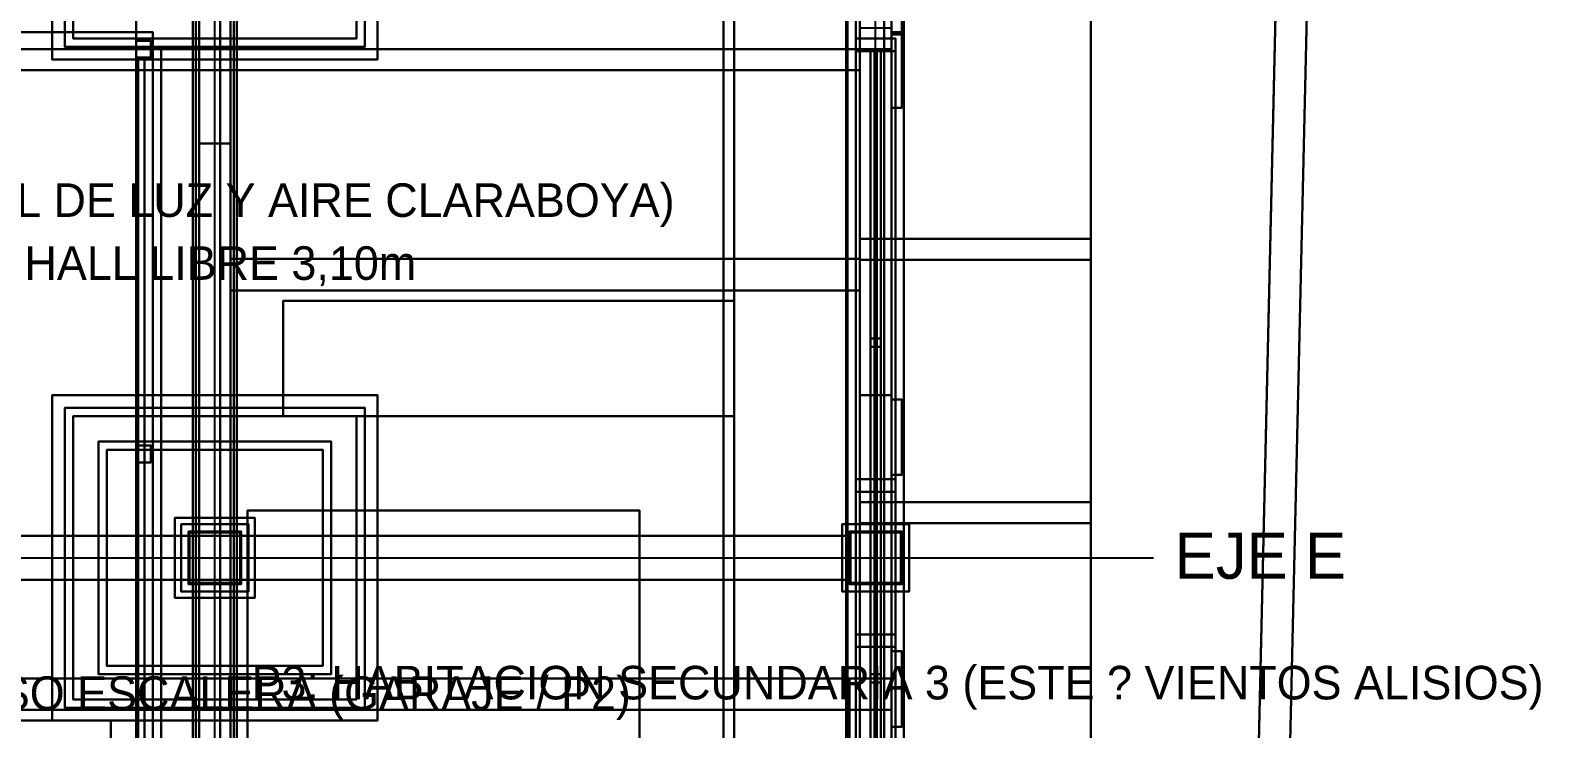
# Model space of a CAD drawing. Header units: metres. Extents: x -1 to 116, y -1 to 42.
# Drawn here: x 5.04 to 12.25, y 11.06 to 14.39 of the extents above; entities that cross this region are included whole.
import ezdxf

# ---------------------------------------------------------------- set-up
doc = ezdxf.new("R2010")
doc.units = ezdxf.units.M
for name, color, linetype in [('CARPINTERIA_RUSTICA_3D', 8, 'CONTINUOUS'), ('CERCA_PERIMETRAL_3D', 8, 'CONTINUOUS'), ('CLARABOYA_VENTILADA_3D', 4, 'CONTINUOUS'), ('COLUMNAS_3D', 1, 'CONTINUOUS'), ('CUBIERTA_CHALET_3D', 9, 'CONTINUOUS'), ('EJES_ESTRUCTURALES', 1, 'CONTINUOUS'), ('ESTRUCTURA_MADERA_CHALET_3D', 34, 'CONTINUOUS'), ('LOSA_PISO_3D', 8, 'CONTINUOUS'), ('MUROS_EXTERIORES_3D', 7, 'CONTINUOUS'), ('P2_COLUMNAS_3D', 1, 'CONTINUOUS'), ('P2_LOSA_PISO_3D', 8, 'CONTINUOUS'), ('P2_MUROS_EXT_3D', 34, 'CONTINUOUS'), ('P2_ROTULOS', 6, 'CONTINUOUS'), ('P3_COLUMNAS_METAL_NEGRO_3D', 8, 'CONTINUOUS'), ('P3_LOSA_STEELDECK_3D', 8, 'CONTINUOUS'), ('P3_MOBILIARIO_PRIVADO_3D', 34, 'CONTINUOUS'), ('P3_MUROS_EXT_3D', 34, 'CONTINUOUS'), ('P3_MUROS_INT_3D', 6, 'CONTINUOUS'), ('P3_ROTULOS', 5, 'CONTINUOUS'), ('PB_MOBILIARIO_COMERCIAL_3D', 34, 'CONTINUOUS'), ('PB_TIMBER_FRAME_3D', 30, 'CONTINUOUS'), ('PB_ZOCALO_PIEDRA_3D', 8, 'CONTINUOUS'), ('RAMPA_BODEGA_AV4_3D', 8, 'CONTINUOUS'), ('ROTULOS_TEXTO', 2, 'CONTINUOUS'), ('SOTANO_BODEGA_EQUIP_3D', 7, 'CONTINUOUS'), ('SOTANO_LOSA_3D', 8, 'CONTINUOUS'), ('SOTANO_MUROS_EXT_3D', 4, 'CONTINUOUS'), ('TERRENO_3D', 3, 'CONTINUOUS')]:
    doc.layers.add(name, color=color, linetype=linetype)

msp = doc.modelspace()

# ---------------------------------------------------------------- linework, layer by layer
at = {"layer": 'CARPINTERIA_RUSTICA_3D', "color": 34}
for points in [[(9.15, 14.37, 3.85), (9.2, 14.37, 3.85), (9.2, 14.73, 3.85), (9.15, 14.73, 3.85)], [(9.15, 14.37, 5.25), (9.2, 14.37, 5.25), (9.2, 14.73, 5.25), (9.15, 14.73, 5.25)], [(9.15, 14.37, 3.85), (9.15, 14.73, 3.85), (9.15, 14.73, 5.25), (9.15, 14.37, 5.25)], [(9.2, 14.37, 3.85), (9.2, 14.73, 3.85), (9.2, 14.73, 5.25), (9.2, 14.37, 5.25)], [(8.98, 11.45, 3.85), (9.17, 11.45, 3.85), (9.17, 14.35, 3.85), (8.98, 14.35, 3.85)], [(8.98, 11.45, 3.91), (9.17, 11.45, 3.91), (9.17, 14.35, 3.91), (8.98, 14.35, 3.91)], [(8.98, 14.35, 3.85), (9.17, 14.35, 3.85), (9.17, 14.35, 3.91), (8.98, 14.35, 3.91)], [(8.98, 11.45, 3.85), (8.98, 14.35, 3.85), (8.98, 14.35, 3.91), (8.98, 11.45, 3.91)], [(8.98, 11.45, 5.19), (9.17, 11.45, 5.19), (9.17, 14.35, 5.19), (8.98, 14.35, 5.19)], [(8.98, 11.45, 5.25), (9.17, 11.45, 5.25), (9.17, 14.35, 5.25), (8.98, 14.35, 5.25)], [(8.98, 14.35, 5.19), (9.17, 14.35, 5.19), (9.17, 14.35, 5.25), (8.98, 14.35, 5.25)], [(8.98, 11.45, 5.19), (8.98, 14.35, 5.19), (8.98, 14.35, 5.25), (8.98, 11.45, 5.25)], [(8.98, 14.29, 3.91), (9.17, 14.29, 3.91), (9.17, 14.35, 3.91), (8.98, 14.35, 3.91)], [(8.98, 14.29, 5.19), (9.17, 14.29, 5.19), (9.17, 14.35, 5.19), (8.98, 14.35, 5.19)], [(8.98, 14.35, 3.91), (9.17, 14.35, 3.91), (9.17, 14.35, 5.19), (8.98, 14.35, 5.19)], [(8.98, 14.29, 3.91), (8.98, 14.35, 3.91), (8.98, 14.35, 5.19), (8.98, 14.29, 5.19)], [(9.15, 14.02, 6.9), (9.2, 14.02, 6.9), (9.2, 14.38, 6.9), (9.15, 14.38, 6.9)], [(9.15, 14.02, 8.15), (9.2, 14.02, 8.15), (9.2, 14.38, 8.15), (9.15, 14.38, 8.15)], [(9.15, 14.38, 6.9), (9.2, 14.38, 6.9), (9.2, 14.38, 8.15), (9.15, 14.38, 8.15)], [(9.15, 14.02, 6.9), (9.15, 14.38, 6.9), (9.15, 14.38, 8.15), (9.15, 14.02, 8.15)], [(9.15, 14.37, 3.85), (9.2, 14.37, 3.85), (9.2, 14.37, 5.25), (9.15, 14.37, 5.25)], [(9.17, 11.45, 3.85), (9.17, 14.35, 3.85), (9.17, 14.35, 3.91), (9.17, 11.45, 3.91)], [(9.17, 11.45, 5.19), (9.17, 14.35, 5.19), (9.17, 14.35, 5.25), (9.17, 11.45, 5.25)], [(9.17, 14.29, 3.91), (9.17, 14.35, 3.91), (9.17, 14.35, 5.19), (9.17, 14.29, 5.19)], [(9.2, 14.02, 6.9), (9.2, 14.38, 6.9), (9.2, 14.38, 8.15), (9.2, 14.02, 8.15)], [(8.98, 14.29, 3.91), (9.17, 14.29, 3.91), (9.17, 14.29, 5.19), (8.98, 14.29, 5.19)], [(9.05, 11.51, 4.53), (9.1, 11.51, 4.53), (9.1, 14.29, 4.53), (9.05, 14.29, 4.53)], [(9.05, 11.51, 4.57), (9.1, 11.51, 4.57), (9.1, 14.29, 4.57), (9.05, 14.29, 4.57)], [(9.05, 14.29, 4.53), (9.1, 14.29, 4.53), (9.1, 14.29, 4.57), (9.05, 14.29, 4.57)], [(9.05, 11.51, 4.53), (9.05, 14.29, 4.53), (9.05, 14.29, 4.57), (9.05, 11.51, 4.57)], [(9.1, 11.51, 4.53), (9.1, 14.29, 4.53), (9.1, 14.29, 4.57), (9.1, 11.51, 4.57)], [(9.15, 14.02, 6.9), (9.2, 14.02, 6.9), (9.2, 14.02, 8.15), (9.15, 14.02, 8.15)], [(9.05, 12.88, 3.91), (9.1, 12.88, 3.91), (9.1, 12.92, 3.91), (9.05, 12.92, 3.91)], [(9.05, 12.88, 5.19), (9.1, 12.88, 5.19), (9.1, 12.92, 5.19), (9.05, 12.92, 5.19)], [(9.05, 12.92, 3.91), (9.1, 12.92, 3.91), (9.1, 12.92, 5.19), (9.05, 12.92, 5.19)], [(9.05, 12.88, 3.91), (9.05, 12.92, 3.91), (9.05, 12.92, 5.19), (9.05, 12.88, 5.19)], [(9.1, 12.88, 3.91), (9.1, 12.92, 3.91), (9.1, 12.92, 5.19), (9.1, 12.88, 5.19)], [(9.05, 12.88, 3.91), (9.1, 12.88, 3.91), (9.1, 12.88, 5.19), (9.05, 12.88, 5.19)], [(9.15, 12.27, 6.9), (9.2, 12.27, 6.9), (9.2, 12.63, 6.9), (9.15, 12.63, 6.9)], [(9.15, 12.27, 8.15), (9.2, 12.27, 8.15), (9.2, 12.63, 8.15), (9.15, 12.63, 8.15)], [(9.15, 12.63, 6.9), (9.2, 12.63, 6.9), (9.2, 12.63, 8.15), (9.15, 12.63, 8.15)], [(9.15, 12.27, 6.9), (9.15, 12.63, 6.9), (9.15, 12.63, 8.15), (9.15, 12.27, 8.15)], [(9.2, 12.27, 6.9), (9.2, 12.63, 6.9), (9.2, 12.63, 8.15), (9.2, 12.27, 8.15)], [(8.98, 10.35, 6.9), (9.17, 10.35, 6.9), (9.17, 12.25, 6.9), (8.98, 12.25, 6.9)], [(8.98, 10.35, 6.96), (9.17, 10.35, 6.96), (9.17, 12.25, 6.96), (8.98, 12.25, 6.96)], [(8.98, 12.25, 6.9), (9.17, 12.25, 6.9), (9.17, 12.25, 6.96), (8.98, 12.25, 6.96)], [(8.98, 10.35, 6.9), (8.98, 12.25, 6.9), (8.98, 12.25, 6.96), (8.98, 10.35, 6.96)], [(8.98, 10.35, 8.09), (9.17, 10.35, 8.09), (9.17, 12.25, 8.09), (8.98, 12.25, 8.09)], [(8.98, 10.35, 8.15), (9.17, 10.35, 8.15), (9.17, 12.25, 8.15), (8.98, 12.25, 8.15)], [(8.98, 12.25, 8.09), (9.17, 12.25, 8.09), (9.17, 12.25, 8.15), (8.98, 12.25, 8.15)], [(8.98, 10.35, 8.09), (8.98, 12.25, 8.09), (8.98, 12.25, 8.15), (8.98, 10.35, 8.15)], [(8.98, 12.19, 6.96), (9.17, 12.19, 6.96), (9.17, 12.25, 6.96), (8.98, 12.25, 6.96)], [(8.98, 12.19, 8.09), (9.17, 12.19, 8.09), (9.17, 12.25, 8.09), (8.98, 12.25, 8.09)], [(8.98, 12.25, 6.96), (9.17, 12.25, 6.96), (9.17, 12.25, 8.09), (8.98, 12.25, 8.09)], [(8.98, 12.19, 6.96), (8.98, 12.25, 6.96), (8.98, 12.25, 8.09), (8.98, 12.19, 8.09)], [(9.15, 12.27, 6.9), (9.2, 12.27, 6.9), (9.2, 12.27, 8.15), (9.15, 12.27, 8.15)], [(9.17, 10.35, 6.9), (9.17, 12.25, 6.9), (9.17, 12.25, 6.96), (9.17, 10.35, 6.96)], [(9.17, 10.35, 8.09), (9.17, 12.25, 8.09), (9.17, 12.25, 8.15), (9.17, 10.35, 8.15)], [(9.17, 12.19, 6.96), (9.17, 12.25, 6.96), (9.17, 12.25, 8.09), (9.17, 12.19, 8.09)], [(8.98, 12.19, 6.96), (9.17, 12.19, 6.96), (9.17, 12.19, 8.09), (8.98, 12.19, 8.09)], [(9.05, 10.41, 7.505), (9.1, 10.41, 7.505), (9.1, 12.19, 7.505), (9.05, 12.19, 7.505)], [(9.05, 10.41, 7.545), (9.1, 10.41, 7.545), (9.1, 12.19, 7.545), (9.05, 12.19, 7.545)], [(9.05, 12.19, 7.505), (9.1, 12.19, 7.505), (9.1, 12.19, 7.545), (9.05, 12.19, 7.545)], [(9.05, 10.41, 7.505), (9.05, 12.19, 7.505), (9.05, 12.19, 7.545), (9.05, 10.41, 7.545)], [(9.1, 10.41, 7.505), (9.1, 12.19, 7.505), (9.1, 12.19, 7.545), (9.1, 10.41, 7.545)], [(8.98, 11.45, 3.91), (9.17, 11.45, 3.91), (9.17, 11.51, 3.91), (8.98, 11.51, 3.91)], [(8.98, 11.45, 5.19), (9.17, 11.45, 5.19), (9.17, 11.51, 5.19), (8.98, 11.51, 5.19)], [(8.98, 11.51, 3.91), (9.17, 11.51, 3.91), (9.17, 11.51, 5.19), (8.98, 11.51, 5.19)], [(8.98, 11.45, 3.91), (8.98, 11.51, 3.91), (8.98, 11.51, 5.19), (8.98, 11.45, 5.19)], [(8.98, 11.45, 3.85), (9.17, 11.45, 3.85), (9.17, 11.45, 3.91), (8.98, 11.45, 3.91)], [(8.98, 11.45, 5.19), (9.17, 11.45, 5.19), (9.17, 11.45, 5.25), (8.98, 11.45, 5.25)], [(8.98, 11.45, 3.91), (9.17, 11.45, 3.91), (9.17, 11.45, 5.19), (8.98, 11.45, 5.19)], [(9.05, 11.51, 4.53), (9.1, 11.51, 4.53), (9.1, 11.51, 4.57), (9.05, 11.51, 4.57)], [(9.17, 11.45, 3.91), (9.17, 11.51, 3.91), (9.17, 11.51, 5.19), (9.17, 11.45, 5.19)], [(9.15, 11.07, 3.85), (9.2, 11.07, 3.85), (9.2, 11.43, 3.85), (9.15, 11.43, 3.85)], [(9.15, 11.07, 5.25), (9.2, 11.07, 5.25), (9.2, 11.43, 5.25), (9.15, 11.43, 5.25)], [(9.15, 11.43, 3.85), (9.2, 11.43, 3.85), (9.2, 11.43, 5.25), (9.15, 11.43, 5.25)], [(9.15, 11.07, 3.85), (9.15, 11.43, 3.85), (9.15, 11.43, 5.25), (9.15, 11.07, 5.25)], [(9.2, 11.07, 3.85), (9.2, 11.43, 3.85), (9.2, 11.43, 5.25), (9.2, 11.07, 5.25)], [(9.05, 11.28, 6.96), (9.1, 11.28, 6.96), (9.1, 11.32, 6.96), (9.05, 11.32, 6.96)], [(9.05, 11.28, 8.09), (9.1, 11.28, 8.09), (9.1, 11.32, 8.09), (9.05, 11.32, 8.09)], [(9.05, 11.32, 6.96), (9.1, 11.32, 6.96), (9.1, 11.32, 8.09), (9.05, 11.32, 8.09)], [(9.05, 11.28, 6.96), (9.05, 11.32, 6.96), (9.05, 11.32, 8.09), (9.05, 11.28, 8.09)], [(9.1, 11.28, 6.96), (9.1, 11.32, 6.96), (9.1, 11.32, 8.09), (9.1, 11.28, 8.09)], [(9.05, 11.28, 6.96), (9.1, 11.28, 6.96), (9.1, 11.28, 8.09), (9.05, 11.28, 8.09)], [(9.15, 11.07, 3.85), (9.2, 11.07, 3.85), (9.2, 11.07, 5.25), (9.15, 11.07, 5.25)]]:
    msp.add_3dface(points, dxfattribs=at)
at = {"layer": 'CARPINTERIA_RUSTICA_3D', "color": 4}
for points in [[(9.07, 11.51, 3.91), (9.08, 11.51, 3.91), (9.08, 14.29, 3.91), (9.07, 14.29, 3.91)], [(9.07, 11.51, 5.19), (9.08, 11.51, 5.19), (9.08, 14.29, 5.19), (9.07, 14.29, 5.19)], [(9.07, 14.29, 3.91), (9.08, 14.29, 3.91), (9.08, 14.29, 5.19), (9.07, 14.29, 5.19)], [(9.07, 11.51, 3.91), (9.07, 14.29, 3.91), (9.07, 14.29, 5.19), (9.07, 11.51, 5.19)], [(9.08, 11.51, 3.91), (9.08, 14.29, 3.91), (9.08, 14.29, 5.19), (9.08, 11.51, 5.19)], [(9.07, 10.41, 6.96), (9.08, 10.41, 6.96), (9.08, 12.19, 6.96), (9.07, 12.19, 6.96)], [(9.07, 10.41, 8.09), (9.08, 10.41, 8.09), (9.08, 12.19, 8.09), (9.07, 12.19, 8.09)], [(9.07, 12.19, 6.96), (9.08, 12.19, 6.96), (9.08, 12.19, 8.09), (9.07, 12.19, 8.09)], [(9.07, 10.41, 6.96), (9.07, 12.19, 6.96), (9.07, 12.19, 8.09), (9.07, 10.41, 8.09)], [(9.08, 10.41, 6.96), (9.08, 12.19, 6.96), (9.08, 12.19, 8.09), (9.08, 10.41, 8.09)], [(9.07, 11.51, 3.91), (9.08, 11.51, 3.91), (9.08, 11.51, 5.19), (9.07, 11.51, 5.19)]]:
    msp.add_3dface(points, dxfattribs=at)
at = {"layer": 'CERCA_PERIMETRAL_3D', "color": 8}
for points in [[(10.8437, 8.5, -2.55), (10.9937, 8.5, -2.55), (11.3703, 24.9409), (11.2203, 24.9409)], [(10.8437, 8.5, -0.35), (10.9937, 8.5, -0.35), (11.3703, 24.9409, 2.2), (11.2203, 24.9409, 2.2)], [(10.8437, 8.5, -2.55), (11.2203, 24.9409), (11.2203, 24.9409, 2.2), (10.8437, 8.5, -0.35)], [(10.9937, 8.5, -2.55), (11.3703, 24.9409), (11.3703, 24.9409, 2.2), (10.9937, 8.5, -0.35)]]:
    msp.add_3dface(points, dxfattribs=at)
at = {"layer": 'CLARABOYA_VENTILADA_3D', "color": 9}
for points in [[(4, 8.15, 12.4994), (5.95, 8.15, 12.3194), (5.95, 14.65, 12.3194), (4, 14.65, 12.4994)], [(4, 8.15, 12.5994), (5.95, 8.15, 12.4194), (5.95, 14.65, 12.4194), (4, 14.65, 12.5994)], [(5.95, 8.15, 12.3194), (5.95, 14.65, 12.3194), (5.95, 14.65, 12.4194), (5.95, 8.15, 12.4194)]]:
    msp.add_3dface(points, dxfattribs=at)
at = {"layer": 'CLARABOYA_VENTILADA_3D', "color": 8}
for points in [[(5.55, 8.5, 12.0294), (5.67, 8.5, 11.9694), (5.67, 14.3, 11.9694), (5.55, 14.3, 12.0294)], [(5.55, 8.5, 12.0494), (5.67, 8.5, 11.9894), (5.67, 14.3, 11.9894), (5.55, 14.3, 12.0494)], [(5.55, 14.3, 12.0294), (5.67, 14.3, 11.9694), (5.67, 14.3, 11.9894), (5.55, 14.3, 12.0494)], [(5.55, 8.5, 12.0294), (5.55, 14.3, 12.0294), (5.55, 14.3, 12.0494), (5.55, 8.5, 12.0494)], [(5.55, 8.5, 12.1594), (5.67, 8.5, 12.0994), (5.67, 14.3, 12.0994), (5.55, 14.3, 12.1594)], [(5.55, 8.5, 12.1794), (5.67, 8.5, 12.1194), (5.67, 14.3, 12.1194), (5.55, 14.3, 12.1794)], [(5.55, 14.3, 12.1594), (5.67, 14.3, 12.0994), (5.67, 14.3, 12.1194), (5.55, 14.3, 12.1794)], [(5.55, 8.5, 12.1594), (5.55, 14.3, 12.1594), (5.55, 14.3, 12.1794), (5.55, 8.5, 12.1794)], [(5.55, 8.5, 12.2894), (5.67, 8.5, 12.2294), (5.67, 14.3, 12.2294), (5.55, 14.3, 12.2894)], [(5.55, 8.5, 12.3094), (5.67, 8.5, 12.2494), (5.67, 14.3, 12.2494), (5.55, 14.3, 12.3094)], [(5.55, 14.3, 12.2894), (5.67, 14.3, 12.2294), (5.67, 14.3, 12.2494), (5.55, 14.3, 12.3094)], [(5.55, 8.5, 12.2894), (5.55, 14.3, 12.2894), (5.55, 14.3, 12.3094), (5.55, 8.5, 12.3094)], [(5.67, 8.5, 11.9694), (5.67, 14.3, 11.9694), (5.67, 14.3, 11.9894), (5.67, 8.5, 11.9894)], [(5.67, 8.5, 12.0994), (5.67, 14.3, 12.0994), (5.67, 14.3, 12.1194), (5.67, 8.5, 12.1194)], [(5.67, 8.5, 12.2294), (5.67, 14.3, 12.2294), (5.67, 14.3, 12.2494), (5.67, 8.5, 12.2494)]]:
    msp.add_3dface(points, dxfattribs=at)
at = {"layer": 'CLARABOYA_VENTILADA_3D', "color": 4}
for points in [[(5.56, 8.54, 11.482), (5.59, 8.54, 11.482), (5.59, 14.26, 11.482), (5.56, 14.26, 11.482)], [(5.56, 8.54, 11.9194), (5.59, 8.54, 11.9194), (5.59, 14.26, 11.9194), (5.56, 14.26, 11.9194)], [(5.56, 14.26, 11.482), (5.59, 14.26, 11.482), (5.59, 14.26, 11.9194), (5.56, 14.26, 11.9194)], [(5.56, 8.54, 11.482), (5.56, 14.26, 11.482), (5.56, 14.26, 11.9194), (5.56, 8.54, 11.9194)], [(5.59, 8.54, 11.482), (5.59, 14.26, 11.482), (5.59, 14.26, 11.9194), (5.59, 8.54, 11.9194)]]:
    msp.add_3dface(points, dxfattribs=at)
at = {"layer": 'COLUMNAS_3D', "color": 1}
for points in [[(5.8, 11.75), (6.05, 11.75), (6.05, 12), (5.8, 12)], [(5.8, 11.75, 2.85), (6.05, 11.75, 2.85), (6.05, 12, 2.85), (5.8, 12, 2.85)], [(5.8, 12), (6.05, 12), (6.05, 12, 2.85), (5.8, 12, 2.85)], [(5.8, 11.75), (5.8, 12), (5.8, 12, 2.85), (5.8, 11.75, 2.85)], [(6.05, 11.75), (6.05, 12), (6.05, 12, 2.85), (6.05, 11.75, 2.85)], [(8.95, 11.75), (9.2, 11.75), (9.2, 12), (8.95, 12)], [(8.95, 11.75, 2.85), (9.2, 11.75, 2.85), (9.2, 12, 2.85), (8.95, 12, 2.85)], [(8.95, 12), (9.2, 12), (9.2, 12, 2.85), (8.95, 12, 2.85)], [(8.95, 11.75), (8.95, 12), (8.95, 12, 2.85), (8.95, 11.75, 2.85)], [(9.2, 11.75), (9.2, 12), (9.2, 12, 2.85), (9.2, 11.75, 2.85)], [(5.8, 11.75), (6.05, 11.75), (6.05, 11.75, 2.85), (5.8, 11.75, 2.85)], [(8.95, 11.75), (9.2, 11.75), (9.2, 11.75, 2.85), (8.95, 11.75, 2.85)]]:
    msp.add_3dface(points, dxfattribs=at)
at = {"layer": 'CUBIERTA_CHALET_3D', "color": 9}
for points in [[(4.85, 14.3, 11.6994), (5.55, 14.3, 11.262), (5.55, 24.71, 11.262), (4.85, 24.71, 11.6994)], [(4.85, 14.3, 11.8794), (5.55, 14.3, 11.442), (5.55, 24.71, 11.442), (4.85, 24.71, 11.8794)], [(5.55, 2, 11.262), (10.1, 2, 8.4189), (10.1, 24.71, 8.4189), (5.55, 24.71, 11.262)], [(5.55, 2, 11.442), (10.1, 2, 8.5989), (10.1, 24.71, 8.5989), (5.55, 24.71, 11.442)], [(5.55, 2, 11.262), (5.55, 24.71, 11.262), (5.55, 24.71, 11.442), (5.55, 2, 11.442)], [(5.55, 14.3, 11.262), (5.55, 24.71, 11.262), (5.55, 24.71, 11.442), (5.55, 14.3, 11.442)], [(10.1, 2, 8.4189), (10.1, 24.71, 8.4189), (10.1, 24.71, 8.5989), (10.1, 2, 8.5989)], [(4.85, 14.3, 11.6994), (5.55, 14.3, 11.262), (5.55, 14.3, 11.442), (4.85, 14.3, 11.8794)]]:
    msp.add_3dface(points, dxfattribs=at)
at = {"layer": 'EJES_ESTRUCTURALES', "color": 1}
for p, q in [((5.925, 1.8), (5.925, 25.51)), ((9.075, 1.8), (9.075, 25.51)), ((-0.6, 11.875), (10.4, 11.875))]:
    msp.add_line(p, q, dxfattribs=at)
at = {"layer": 'ESTRUCTURA_MADERA_CHALET_3D', "color": 34}
for points in [[(0.45, 14.3, 8.67), (9.15, 14.3, 8.67), (9.15, 14.45, 8.67), (0.45, 14.45, 8.67)], [(0.45, 14.3, 8.85), (9.15, 14.3, 8.85), (9.15, 14.45, 8.85), (0.45, 14.45, 8.85)], [(9.15, 14.3, 8.67), (9.15, 14.45, 8.67), (9.15, 14.45, 8.85), (9.15, 14.3, 8.85)], [(0.45, 14.3, 8.67), (9.15, 14.3, 8.67), (9.15, 14.3, 8.85), (0.45, 14.3, 8.85)], [(9, 13.295, 8.9662), (10.1, 13.295, 8.2789), (10.1, 13.395, 8.2789), (9, 13.395, 8.9662)], [(9, 13.295, 9.1062), (10.1, 13.295, 8.4189), (10.1, 13.395, 8.4189), (9, 13.395, 9.1062)], [(9, 13.395, 8.9662), (10.1, 13.395, 8.2789), (10.1, 13.395, 8.4189), (9, 13.395, 9.1062)], [(9, 13.295, 8.9662), (9, 13.395, 8.9662), (9, 13.395, 9.1062), (9, 13.295, 9.1062)], [(10.1, 13.295, 8.2789), (10.1, 13.395, 8.2789), (10.1, 13.395, 8.4189), (10.1, 13.295, 8.4189)], [(9, 13.295, 8.9662), (10.1, 13.295, 8.2789), (10.1, 13.295, 8.4189), (9, 13.295, 9.1062)], [(9, 12.04, 8.9662), (10.1, 12.04, 8.2789), (10.1, 12.14, 8.2789), (9, 12.14, 8.9662)], [(9, 12.04, 9.1062), (10.1, 12.04, 8.4189), (10.1, 12.14, 8.4189), (9, 12.14, 9.1062)], [(9, 12.14, 8.9662), (10.1, 12.14, 8.2789), (10.1, 12.14, 8.4189), (9, 12.14, 9.1062)], [(9, 12.04, 8.9662), (9, 12.14, 8.9662), (9, 12.14, 9.1062), (9, 12.04, 9.1062)], [(10.1, 12.04, 8.2789), (10.1, 12.14, 8.2789), (10.1, 12.14, 8.4189), (10.1, 12.04, 8.4189)], [(9, 12.04, 8.9662), (10.1, 12.04, 8.2789), (10.1, 12.04, 8.4189), (9, 12.04, 9.1062)]]:
    msp.add_3dface(points, dxfattribs=at)
at = {"layer": 'LOSA_PISO_3D', "color": 8}
for points in [[(0.15, 10.35, -0.15), (9.15, 10.35, -0.15), (9.15, 24.71, -0.15), (0.15, 24.71, -0.15)], [(0.15, 10.35), (9.15, 10.35), (9.15, 24.71), (0.15, 24.71)], [(9.15, 10.35, -0.15), (9.15, 24.71, -0.15), (9.15, 24.71), (9.15, 10.35)]]:
    msp.add_3dface(points, dxfattribs=at)
at = {"layer": 'MUROS_EXTERIORES_3D', "color": 7}
for points in [[(9, 11.3, -2.55), (9.15, 11.3, -2.55), (9.15, 22.5), (9, 22.5)], [(9, 11.3), (9.15, 11.3), (9.15, 22.5), (9, 22.5)], [(9, 11.3, -2.55), (9, 22.5), (9, 22.5), (9, 11.3)], [(9.15, 11.3, -2.55), (9.15, 22.5), (9.15, 22.5), (9.15, 11.3)], [(9, 12.65), (9.15, 12.65), (9.15, 14.85), (9, 14.85)], [(9, 12.65, 1), (9.15, 12.65, 1), (9.15, 14.85, 1), (9, 14.85, 1)], [(9, 12.65), (9, 14.85), (9, 14.85, 1), (9, 12.65, 1)], [(9, 12.65, 2.1), (9.15, 12.65, 2.1), (9.15, 14.85, 2.1), (9, 14.85, 2.1)], [(9, 12.65, 2.85), (9.15, 12.65, 2.85), (9.15, 14.85, 2.85), (9, 14.85, 2.85)], [(9, 12.65, 2.1), (9, 14.85, 2.1), (9, 14.85, 2.85), (9, 12.65, 2.85)], [(9.15, 12.65), (9.15, 14.85), (9.15, 14.85, 1), (9.15, 12.65, 1)], [(9.15, 12.65, 2.1), (9.15, 14.85, 2.1), (9.15, 14.85, 2.85), (9.15, 12.65, 2.85)], [(9, 11), (9.15, 11), (9.15, 12.65), (9, 12.65)], [(9, 11, 2.85), (9.15, 11, 2.85), (9.15, 12.65, 2.85), (9, 12.65, 2.85)], [(9, 12.65), (9.15, 12.65), (9.15, 12.65, 2.85), (9, 12.65, 2.85)], [(9, 11), (9, 12.65), (9, 12.65, 2.85), (9, 11, 2.85)], [(9, 12.65), (9.15, 12.65), (9.15, 12.65, 1), (9, 12.65, 1)], [(9, 12.65, 2.1), (9.15, 12.65, 2.1), (9.15, 12.65, 2.85), (9, 12.65, 2.85)], [(9.15, 11), (9.15, 12.65), (9.15, 12.65, 2.85), (9.15, 11, 2.85)], [(9, 11.3, -2.55), (9.15, 11.3, -2.55), (9.15, 11.3), (9, 11.3)]]:
    msp.add_3dface(points, dxfattribs=at)
at = {"layer": 'P2_COLUMNAS_3D', "color": 1}
for points in [[(5.8, 11.75, 3), (6.05, 11.75, 3), (6.05, 12, 3), (5.8, 12, 3)], [(5.8, 11.75, 5.85), (6.05, 11.75, 5.85), (6.05, 12, 5.85), (5.8, 12, 5.85)], [(5.8, 12, 3), (6.05, 12, 3), (6.05, 12, 5.85), (5.8, 12, 5.85)], [(5.8, 11.75, 3), (5.8, 12, 3), (5.8, 12, 5.85), (5.8, 11.75, 5.85)], [(6.05, 11.75, 3), (6.05, 12, 3), (6.05, 12, 5.85), (6.05, 11.75, 5.85)], [(8.95, 11.75, 3), (9.2, 11.75, 3), (9.2, 12, 3), (8.95, 12, 3)], [(8.95, 11.75, 5.85), (9.2, 11.75, 5.85), (9.2, 12, 5.85), (8.95, 12, 5.85)], [(8.95, 12, 3), (9.2, 12, 3), (9.2, 12, 5.85), (8.95, 12, 5.85)], [(8.95, 11.75, 3), (8.95, 12, 3), (8.95, 12, 5.85), (8.95, 11.75, 5.85)], [(9.2, 11.75, 3), (9.2, 12, 3), (9.2, 12, 5.85), (9.2, 11.75, 5.85)], [(5.8, 11.75, 3), (6.05, 11.75, 3), (6.05, 11.75, 5.85), (5.8, 11.75, 5.85)], [(8.95, 11.75, 3), (9.2, 11.75, 3), (9.2, 11.75, 5.85), (8.95, 11.75, 5.85)]]:
    msp.add_3dface(points, dxfattribs=at)
at = {"layer": 'P2_LOSA_PISO_3D', "color": 8}
for points in [[(0.15, 10.35, 2.85), (9.15, 10.35, 2.85), (9.15, 24.71, 2.85), (0.15, 24.71, 2.85)], [(0.15, 10.35, 3), (9.15, 10.35, 3), (9.15, 24.71, 3), (0.15, 24.71, 3)], [(9.15, 10.35, 2.85), (9.15, 24.71, 2.85), (9.15, 24.71, 3), (9.15, 10.35, 3)]]:
    msp.add_3dface(points, dxfattribs=at)
at = {"layer": 'P2_MUROS_EXT_3D', "color": 34}
for points in [[(9, 14.35, 3), (9.15, 14.35, 3), (9.15, 15.35, 3), (9, 15.35, 3)], [(9, 14.35, 5.85), (9.15, 14.35, 5.85), (9.15, 15.35, 5.85), (9, 15.35, 5.85)], [(9, 14.35, 3), (9, 15.35, 3), (9, 15.35, 5.85), (9, 14.35, 5.85)], [(9.15, 14.35, 3), (9.15, 15.35, 3), (9.15, 15.35, 5.85), (9.15, 14.35, 5.85)], [(9, 11.45, 3), (9.15, 11.45, 3), (9.15, 14.35, 3), (9, 14.35, 3)], [(9, 11.45, 3.85), (9.15, 11.45, 3.85), (9.15, 14.35, 3.85), (9, 14.35, 3.85)], [(9, 14.35, 3), (9.15, 14.35, 3), (9.15, 14.35, 3.85), (9, 14.35, 3.85)], [(9, 11.45, 3), (9, 14.35, 3), (9, 14.35, 3.85), (9, 11.45, 3.85)], [(9, 11.45, 5.25), (9.15, 11.45, 5.25), (9.15, 14.35, 5.25), (9, 14.35, 5.25)], [(9, 11.45, 5.85), (9.15, 11.45, 5.85), (9.15, 14.35, 5.85), (9, 14.35, 5.85)], [(9, 14.35, 5.25), (9.15, 14.35, 5.25), (9.15, 14.35, 5.85), (9, 14.35, 5.85)], [(9, 11.45, 5.25), (9, 14.35, 5.25), (9, 14.35, 5.85), (9, 11.45, 5.85)], [(9, 14.35, 3), (9.15, 14.35, 3), (9.15, 14.35, 5.85), (9, 14.35, 5.85)], [(9.15, 11.45, 3), (9.15, 14.35, 3), (9.15, 14.35, 3.85), (9.15, 11.45, 3.85)], [(9.15, 11.45, 5.25), (9.15, 14.35, 5.25), (9.15, 14.35, 5.85), (9.15, 11.45, 5.85)], [(9, 9.35, 3), (9.15, 9.35, 3), (9.15, 11.45, 3), (9, 11.45, 3)], [(9, 9.35, 5.85), (9.15, 9.35, 5.85), (9.15, 11.45, 5.85), (9, 11.45, 5.85)], [(9, 11.45, 3), (9.15, 11.45, 3), (9.15, 11.45, 5.85), (9, 11.45, 5.85)], [(9, 9.35, 3), (9, 11.45, 3), (9, 11.45, 5.85), (9, 9.35, 5.85)], [(9, 11.45, 3), (9.15, 11.45, 3), (9.15, 11.45, 3.85), (9, 11.45, 3.85)], [(9, 11.45, 5.25), (9.15, 11.45, 5.25), (9.15, 11.45, 5.85), (9, 11.45, 5.85)], [(9.15, 9.35, 3), (9.15, 11.45, 3), (9.15, 11.45, 5.85), (9.15, 9.35, 5.85)]]:
    msp.add_3dface(points, dxfattribs=at)
at = {"layer": 'P3_COLUMNAS_METAL_NEGRO_3D', "color": 8}
for points in [[(5.835, 3.15, 5.8), (6.015, 3.15, 5.8), (6.015, 24.71, 5.8), (5.835, 24.71, 5.8)], [(5.835, 3.15, 5.85), (6.015, 3.15, 5.85), (6.015, 24.71, 5.85), (5.835, 24.71, 5.85)], [(5.835, 3.15, 5.8), (5.835, 24.71, 5.8), (5.835, 24.71, 5.85), (5.835, 3.15, 5.85)], [(6.015, 3.15, 5.8), (6.015, 24.71, 5.8), (6.015, 24.71, 5.85), (6.015, 3.15, 5.85)], [(8.935, 3.15, 5.8), (9.115, 3.15, 5.8), (9.115, 24.71, 5.8), (8.935, 24.71, 5.8)], [(8.935, 3.15, 5.85), (9.115, 3.15, 5.85), (9.115, 24.71, 5.85), (8.935, 24.71, 5.85)], [(8.935, 3.15, 5.8), (8.935, 24.71, 5.8), (8.935, 24.71, 5.85), (8.935, 3.15, 5.85)], [(9.115, 3.15, 5.8), (9.115, 24.71, 5.8), (9.115, 24.71, 5.85), (9.115, 3.15, 5.85)], [(4.85, 14.3, 11.5794), (5.55, 14.3, 11.142), (5.55, 14.38, 11.142), (4.85, 14.38, 11.5794)], [(4.85, 14.3, 11.9194), (5.55, 14.3, 11.9194), (5.55, 14.38, 11.9194), (4.85, 14.38, 11.9194)], [(4.85, 14.38, 11.5794), (5.55, 14.38, 11.142), (5.55, 14.38, 11.9194), (4.85, 14.38, 11.9194)], [(5.55, 8.42, 11.122), (5.63, 8.42, 11.122), (5.63, 14.38, 11.122), (5.55, 14.38, 11.122)], [(5.55, 8.42, 11.502), (5.63, 8.42, 11.502), (5.63, 14.38, 11.502), (5.55, 14.38, 11.502)], [(5.55, 14.38, 11.122), (5.63, 14.38, 11.122), (5.63, 14.38, 11.502), (5.55, 14.38, 11.502)], [(5.55, 8.42, 11.122), (5.55, 14.38, 11.122), (5.55, 14.38, 11.502), (5.55, 8.42, 11.502)], [(5.55, 14.3, 11.142), (5.55, 14.38, 11.142), (5.55, 14.38, 11.9194), (5.55, 14.3, 11.9194)], [(5.55, 14.26, 11.442), (5.62, 14.26, 11.442), (5.62, 14.34, 11.442), (5.55, 14.34, 11.442)], [(5.55, 14.26, 12.3194), (5.62, 14.26, 12.3194), (5.62, 14.34, 12.3194), (5.55, 14.34, 12.3194)], [(5.55, 14.34, 11.442), (5.62, 14.34, 11.442), (5.62, 14.34, 12.3194), (5.55, 14.34, 12.3194)], [(5.55, 14.26, 11.442), (5.55, 14.34, 11.442), (5.55, 14.34, 12.3194), (5.55, 14.26, 12.3194)], [(5.62, 14.26, 11.442), (5.62, 14.34, 11.442), (5.62, 14.34, 12.3194), (5.62, 14.26, 12.3194)], [(5.63, 8.42, 11.122), (5.63, 14.38, 11.122), (5.63, 14.38, 11.502), (5.63, 8.42, 11.502)], [(4.85, 14.3, 11.5794), (5.55, 14.3, 11.142), (5.55, 14.3, 11.9194), (4.85, 14.3, 11.9194)], [(5.55, 14.26, 11.442), (5.62, 14.26, 11.442), (5.62, 14.26, 12.3194), (5.55, 14.26, 12.3194)], [(5.55, 12.33, 11.442), (5.62, 12.33, 11.442), (5.62, 12.41, 11.442), (5.55, 12.41, 11.442)], [(5.55, 12.33, 12.3194), (5.62, 12.33, 12.3194), (5.62, 12.41, 12.3194), (5.55, 12.41, 12.3194)], [(5.55, 12.41, 11.442), (5.62, 12.41, 11.442), (5.62, 12.41, 12.3194), (5.55, 12.41, 12.3194)], [(5.55, 12.33, 11.442), (5.55, 12.41, 11.442), (5.55, 12.41, 12.3194), (5.55, 12.33, 12.3194)], [(5.62, 12.33, 11.442), (5.62, 12.41, 11.442), (5.62, 12.41, 12.3194), (5.62, 12.33, 12.3194)], [(5.55, 12.33, 11.442), (5.62, 12.33, 11.442), (5.62, 12.33, 12.3194), (5.55, 12.33, 12.3194)], [(5.765, 11.715, 6), (6.085, 11.715, 6), (6.085, 12.035, 6), (5.765, 12.035, 6)], [(5.765, 11.715, 6.03), (6.085, 11.715, 6.03), (6.085, 12.035, 6.03), (5.765, 12.035, 6.03)], [(5.765, 12.035, 6), (6.085, 12.035, 6), (6.085, 12.035, 6.03), (5.765, 12.035, 6.03)], [(5.765, 11.715, 6), (5.765, 12.035, 6), (5.765, 12.035, 6.03), (5.765, 11.715, 6.03)], [(6.085, 11.715, 6), (6.085, 12.035, 6), (6.085, 12.035, 6.03), (6.085, 11.715, 6.03)], [(8.915, 11.715, 6), (9.235, 11.715, 6), (9.235, 12.035, 6), (8.915, 12.035, 6)], [(8.915, 11.715, 6.03), (9.235, 11.715, 6.03), (9.235, 12.035, 6.03), (8.915, 12.035, 6.03)], [(8.915, 12.035, 6), (9.235, 12.035, 6), (9.235, 12.035, 6.03), (8.915, 12.035, 6.03)], [(8.915, 11.715, 6), (8.915, 12.035, 6), (8.915, 12.035, 6.03), (8.915, 11.715, 6.03)], [(9.235, 11.715, 6), (9.235, 12.035, 6), (9.235, 12.035, 6.03), (9.235, 11.715, 6.03)], [(5.805, 11.755, 6), (6.045, 11.755, 6), (6.045, 11.995, 6), (5.805, 11.995, 6)], [(5.805, 11.755, 8.85), (6.045, 11.755, 8.85), (6.045, 11.995, 8.85), (5.805, 11.995, 8.85)], [(5.805, 11.995, 6), (6.045, 11.995, 6), (6.045, 11.995, 8.85), (5.805, 11.995, 8.85)], [(5.805, 11.755, 6), (5.805, 11.995, 6), (5.805, 11.995, 8.85), (5.805, 11.755, 8.85)], [(6.045, 11.755, 6), (6.045, 11.995, 6), (6.045, 11.995, 8.85), (6.045, 11.755, 8.85)], [(8.955, 11.755, 6), (9.195, 11.755, 6), (9.195, 11.995, 6), (8.955, 11.995, 6)], [(8.955, 11.755, 8.85), (9.195, 11.755, 8.85), (9.195, 11.995, 8.85), (8.955, 11.995, 8.85)], [(8.955, 11.995, 6), (9.195, 11.995, 6), (9.195, 11.995, 8.85), (8.955, 11.995, 8.85)], [(8.955, 11.755, 6), (8.955, 11.995, 6), (8.955, 11.995, 8.85), (8.955, 11.755, 8.85)], [(9.195, 11.755, 6), (9.195, 11.995, 6), (9.195, 11.995, 8.85), (9.195, 11.755, 8.85)], [(5.805, 11.755, 6), (6.045, 11.755, 6), (6.045, 11.755, 8.85), (5.805, 11.755, 8.85)], [(8.955, 11.755, 6), (9.195, 11.755, 6), (9.195, 11.755, 8.85), (8.955, 11.755, 8.85)], [(5.765, 11.715, 6), (6.085, 11.715, 6), (6.085, 11.715, 6.03), (5.765, 11.715, 6.03)], [(8.915, 11.715, 6), (9.235, 11.715, 6), (9.235, 11.715, 6.03), (8.915, 11.715, 6.03)]]:
    msp.add_3dface(points, dxfattribs=at)
at = {"layer": 'P3_LOSA_STEELDECK_3D', "color": 8}
for points in [[(0.15, 10.4, 5.85), (9.15, 10.4, 5.85), (9.15, 24.71, 5.85), (0.15, 24.71, 5.85)], [(0.15, 10.4, 6), (9.15, 10.4, 6), (9.15, 24.71, 6), (0.15, 24.71, 6)], [(9.15, 10.4, 5.85), (9.15, 24.71, 5.85), (9.15, 24.71, 6), (9.15, 10.4, 6)]]:
    msp.add_3dface(points, dxfattribs=at)
at = {"layer": 'P3_MOBILIARIO_PRIVADO_3D', "color": 34}
for points in [[(6.25, 12.55, 6), (8.4, 12.55, 6), (8.4, 13.1, 6), (6.25, 13.1, 6)], [(6.25, 12.55, 8.2), (8.4, 12.55, 8.2), (8.4, 13.1, 8.2), (6.25, 13.1, 8.2)], [(6.25, 13.1, 6), (8.4, 13.1, 6), (8.4, 13.1, 8.2), (6.25, 13.1, 8.2)], [(6.25, 12.55, 6), (6.25, 13.1, 6), (6.25, 13.1, 8.2), (6.25, 12.55, 8.2)], [(8.4, 12.55, 6), (8.4, 13.1, 6), (8.4, 13.1, 8.2), (8.4, 12.55, 8.2)], [(6.25, 12.55, 6), (8.4, 12.55, 6), (8.4, 12.55, 8.2), (6.25, 12.55, 8.2)]]:
    msp.add_3dface(points, dxfattribs=at)
at = {"layer": 'P3_MOBILIARIO_PRIVADO_3D', "color": 30}
for points in [[(6.08, 10.65, 6), (7.95, 10.65, 6), (7.95, 12.1, 6), (6.08, 12.1, 6)], [(6.08, 10.65, 6.55), (7.95, 10.65, 6.55), (7.95, 12.1, 6.55), (6.08, 12.1, 6.55)], [(6.08, 12.1, 6), (7.95, 12.1, 6), (7.95, 12.1, 6.55), (6.08, 12.1, 6.55)], [(6.08, 10.65, 6), (6.08, 12.1, 6), (6.08, 12.1, 6.55), (6.08, 10.65, 6.55)], [(7.95, 10.65, 6), (7.95, 12.1, 6), (7.95, 12.1, 6.55), (7.95, 10.65, 6.55)]]:
    msp.add_3dface(points, dxfattribs=at)
at = {"layer": 'P3_MUROS_EXT_3D', "color": 34}
for points in [[(9, 12.25, 6), (9.15, 12.25, 6), (9.15, 14.4, 6), (9, 14.4, 6)], [(9, 12.25, 8.85), (9.15, 12.25, 8.85), (9.15, 14.4, 8.85), (9, 14.4, 8.85)], [(9, 12.25, 6), (9, 14.4, 6), (9, 14.4, 8.85), (9, 12.25, 8.85)], [(9.15, 12.25, 6), (9.15, 14.4, 6), (9.15, 14.4, 8.85), (9.15, 12.25, 8.85)], [(9, 10.35, 6), (9.15, 10.35, 6), (9.15, 12.25, 6), (9, 12.25, 6)], [(9, 10.35, 6.9), (9.15, 10.35, 6.9), (9.15, 12.25, 6.9), (9, 12.25, 6.9)], [(9, 12.25, 6), (9.15, 12.25, 6), (9.15, 12.25, 6.9), (9, 12.25, 6.9)], [(9, 10.35, 6), (9, 12.25, 6), (9, 12.25, 6.9), (9, 10.35, 6.9)], [(9, 10.35, 8.15), (9.15, 10.35, 8.15), (9.15, 12.25, 8.15), (9, 12.25, 8.15)], [(9, 10.35, 8.85), (9.15, 10.35, 8.85), (9.15, 12.25, 8.85), (9, 12.25, 8.85)], [(9, 12.25, 8.15), (9.15, 12.25, 8.15), (9.15, 12.25, 8.85), (9, 12.25, 8.85)], [(9, 10.35, 8.15), (9, 12.25, 8.15), (9, 12.25, 8.85), (9, 10.35, 8.85)], [(9, 12.25, 6), (9.15, 12.25, 6), (9.15, 12.25, 8.85), (9, 12.25, 8.85)], [(9.15, 10.35, 6), (9.15, 12.25, 6), (9.15, 12.25, 6.9), (9.15, 10.35, 6.9)], [(9.15, 10.35, 8.15), (9.15, 12.25, 8.15), (9.15, 12.25, 8.85), (9.15, 10.35, 8.85)]]:
    msp.add_3dface(points, dxfattribs=at)
at = {"layer": 'P3_MUROS_INT_3D', "color": 6}
for points in [[(5.85, 13.85, 8.1), (6, 13.85, 8.1), (6, 14.65, 8.1), (5.85, 14.65, 8.1)], [(5.85, 13.85, 8.85), (6, 13.85, 8.85), (6, 14.65, 8.85), (5.85, 14.65, 8.85)], [(5.85, 13.85, 8.1), (5.85, 14.65, 8.1), (5.85, 14.65, 8.85), (5.85, 13.85, 8.85)], [(6, 13.85, 8.1), (6, 14.65, 8.1), (6, 14.65, 8.85), (6, 13.85, 8.85)], [(5.85, 10.9, 6), (6, 10.9, 6), (6, 13.85, 6), (5.85, 13.85, 6)], [(5.85, 10.9, 8.85), (6, 10.9, 8.85), (6, 13.85, 8.85), (5.85, 13.85, 8.85)], [(5.85, 13.85, 6), (6, 13.85, 6), (6, 13.85, 8.85), (5.85, 13.85, 8.85)], [(5.85, 10.9, 6), (5.85, 13.85, 6), (5.85, 13.85, 8.85), (5.85, 10.9, 8.85)], [(5.85, 13.85, 8.1), (6, 13.85, 8.1), (6, 13.85, 8.85), (5.85, 13.85, 8.85)], [(6, 10.9, 6), (6, 13.85, 6), (6, 13.85, 8.85), (6, 10.9, 8.85)], [(6, 13.15, 6), (9, 13.15, 6), (9, 13.3, 6), (6, 13.3, 6)], [(6, 13.15, 8.85), (9, 13.15, 8.85), (9, 13.3, 8.85), (6, 13.3, 8.85)], [(6, 13.3, 6), (9, 13.3, 6), (9, 13.3, 8.85), (6, 13.3, 8.85)], [(6, 13.15, 6), (6, 13.3, 6), (6, 13.3, 8.85), (6, 13.15, 8.85)], [(9, 13.15, 6), (9, 13.3, 6), (9, 13.3, 8.85), (9, 13.15, 8.85)], [(6, 13.15, 6), (9, 13.15, 6), (9, 13.15, 8.85), (6, 13.15, 8.85)]]:
    msp.add_3dface(points, dxfattribs=at)
at = {"layer": 'PB_MOBILIARIO_COMERCIAL_3D', "color": 34}
for points in [[(8.35, 10.8, 0.25), (8.98, 10.8, 0.25), (8.98, 19.5, 0.25), (8.35, 19.5, 0.25)], [(8.35, 10.8, 0.58), (8.98, 10.8, 0.58), (8.98, 19.5, 0.58), (8.35, 19.5, 0.58)], [(8.35, 10.8, 0.25), (8.35, 19.5, 0.25), (8.35, 19.5, 0.58), (8.35, 10.8, 0.58)], [(8.98, 10.8, 0.25), (8.98, 19.5, 0.25), (8.98, 19.5, 0.58), (8.98, 10.8, 0.58)], [(5.15, 14.25, 0.32), (6.7, 14.25, 0.32), (6.7, 15.8, 0.32), (5.15, 15.8, 0.32)], [(5.15, 14.25, 0.68), (6.7, 14.25, 0.68), (6.7, 15.8, 0.68), (5.15, 15.8, 0.68)], [(5.15, 14.25, 0.32), (5.15, 15.8, 0.32), (5.15, 15.8, 0.68), (5.15, 14.25, 0.68)], [(6.7, 14.25, 0.32), (6.7, 15.8, 0.32), (6.7, 15.8, 0.68), (6.7, 14.25, 0.68)], [(5.15, 14.25, 0.32), (6.7, 14.25, 0.32), (6.7, 14.25, 0.68), (5.15, 14.25, 0.68)], [(5.15, 11.1, 0.32), (6.7, 11.1, 0.32), (6.7, 12.65, 0.32), (5.15, 12.65, 0.32)], [(5.15, 11.1, 0.68), (6.7, 11.1, 0.68), (6.7, 12.65, 0.68), (5.15, 12.65, 0.68)], [(5.15, 12.65, 0.32), (6.7, 12.65, 0.32), (6.7, 12.65, 0.68), (5.15, 12.65, 0.68)], [(5.15, 11.1, 0.32), (5.15, 12.65, 0.32), (5.15, 12.65, 0.68), (5.15, 11.1, 0.68)], [(6.7, 11.1, 0.32), (6.7, 12.65, 0.32), (6.7, 12.65, 0.68), (6.7, 11.1, 0.68)], [(5.37, 11.32, 0.76), (6.48, 11.32, 0.76), (6.48, 12.43, 0.76), (5.37, 12.43, 0.76)], [(5.37, 11.32, 1.04), (6.48, 11.32, 1.04), (6.48, 12.43, 1.04), (5.37, 12.43, 1.04)], [(5.37, 12.43, 0.76), (6.48, 12.43, 0.76), (6.48, 12.43, 1.04), (5.37, 12.43, 1.04)], [(5.37, 11.32, 0.76), (5.37, 12.43, 0.76), (5.37, 12.43, 1.04), (5.37, 11.32, 1.04)], [(6.48, 11.32, 0.76), (6.48, 12.43, 0.76), (6.48, 12.43, 1.04), (6.48, 11.32, 1.04)], [(5.37, 11.32, 0.76), (6.48, 11.32, 0.76), (6.48, 11.32, 1.04), (5.37, 11.32, 1.04)], [(5.15, 11.1, 0.32), (6.7, 11.1, 0.32), (6.7, 11.1, 0.68), (5.15, 11.1, 0.68)]]:
    msp.add_3dface(points, dxfattribs=at)
at = {"layer": 'PB_MOBILIARIO_COMERCIAL_3D', "color": 3}
for points in [[(8.4, 10.88, 0.58), (8.94, 10.88, 0.58), (8.94, 19.42, 0.58), (8.4, 19.42, 0.58)], [(8.4, 10.88, 0.66), (8.94, 10.88, 0.66), (8.94, 19.42, 0.66), (8.4, 19.42, 0.66)], [(8.4, 10.88, 0.58), (8.4, 19.42, 0.58), (8.4, 19.42, 0.66), (8.4, 10.88, 0.66)], [(8.94, 10.88, 0.58), (8.94, 19.42, 0.58), (8.94, 19.42, 0.66), (8.94, 10.88, 0.66)]]:
    msp.add_3dface(points, dxfattribs=at)
at = {"layer": 'PB_MOBILIARIO_COMERCIAL_3D', "color": 1}
for points in [[(5.21, 14.31, 0.68), (6.64, 14.31, 0.68), (6.64, 15.74, 0.68), (5.21, 15.74, 0.68)], [(5.21, 14.31, 0.76), (6.64, 14.31, 0.76), (6.64, 15.74, 0.76), (5.21, 15.74, 0.76)], [(5.21, 14.31, 0.68), (5.21, 15.74, 0.68), (5.21, 15.74, 0.76), (5.21, 14.31, 0.76)], [(6.64, 14.31, 0.68), (6.64, 15.74, 0.68), (6.64, 15.74, 0.76), (6.64, 14.31, 0.76)], [(5.21, 14.31, 0.68), (6.64, 14.31, 0.68), (6.64, 14.31, 0.76), (5.21, 14.31, 0.76)]]:
    msp.add_3dface(points, dxfattribs=at)
at = {"layer": 'PB_MOBILIARIO_COMERCIAL_3D', "color": 2}
for points in [[(5.21, 11.16, 0.68), (6.64, 11.16, 0.68), (6.64, 12.59, 0.68), (5.21, 12.59, 0.68)], [(5.21, 11.16, 0.76), (6.64, 11.16, 0.76), (6.64, 12.59, 0.76), (5.21, 12.59, 0.76)], [(5.21, 12.59, 0.68), (6.64, 12.59, 0.68), (6.64, 12.59, 0.76), (5.21, 12.59, 0.76)], [(5.21, 11.16, 0.68), (5.21, 12.59, 0.68), (5.21, 12.59, 0.76), (5.21, 11.16, 0.76)], [(6.64, 11.16, 0.68), (6.64, 12.59, 0.68), (6.64, 12.59, 0.76), (6.64, 11.16, 0.76)], [(5.21, 11.16, 0.68), (6.64, 11.16, 0.68), (6.64, 11.16, 0.76), (5.21, 11.16, 0.76)]]:
    msp.add_3dface(points, dxfattribs=at)
at = {"layer": 'PB_MOBILIARIO_COMERCIAL_3D', "color": 30}
for points in [[(5.41, 11.36, 1.04), (6.44, 11.36, 1.04), (6.44, 12.39, 1.04), (5.41, 12.39, 1.04)], [(5.41, 11.36, 1.12), (6.44, 11.36, 1.12), (6.44, 12.39, 1.12), (5.41, 12.39, 1.12)], [(5.41, 12.39, 1.04), (6.44, 12.39, 1.04), (6.44, 12.39, 1.12), (5.41, 12.39, 1.12)], [(5.41, 11.36, 1.04), (5.41, 12.39, 1.04), (5.41, 12.39, 1.12), (5.41, 11.36, 1.12)], [(6.44, 11.36, 1.04), (6.44, 12.39, 1.04), (6.44, 12.39, 1.12), (6.44, 11.36, 1.12)], [(5.41, 11.36, 1.04), (6.44, 11.36, 1.04), (6.44, 11.36, 1.12), (5.41, 11.36, 1.12)]]:
    msp.add_3dface(points, dxfattribs=at)
at = {"layer": 'PB_TIMBER_FRAME_3D', "color": 34}
for points in [[(5.82, 6.58, 2.65), (6.03, 6.58, 2.65), (6.03, 24.56, 2.65), (5.82, 24.56, 2.65)], [(5.82, 6.58, 2.85), (6.03, 6.58, 2.85), (6.03, 24.56, 2.85), (5.82, 24.56, 2.85)], [(5.82, 6.58, 2.65), (5.82, 24.56, 2.65), (5.82, 24.56, 2.85), (5.82, 6.58, 2.85)], [(6.03, 6.58, 2.65), (6.03, 24.56, 2.65), (6.03, 24.56, 2.85), (6.03, 6.58, 2.85)], [(5.735, 11.685), (6.115, 11.685), (6.115, 12.065), (5.735, 12.065)], [(5.735, 11.685, 2.65), (6.115, 11.685, 2.65), (6.115, 12.065, 2.65), (5.735, 12.065, 2.65)], [(5.735, 12.065), (6.115, 12.065), (6.115, 12.065, 2.65), (5.735, 12.065, 2.65)], [(5.735, 11.685), (5.735, 12.065), (5.735, 12.065, 2.65), (5.735, 11.685, 2.65)], [(6.115, 11.685), (6.115, 12.065), (6.115, 12.065, 2.65), (6.115, 11.685, 2.65)], [(3.45, 11.77, 2.65), (8.95, 11.77, 2.65), (8.95, 11.98, 2.65), (3.45, 11.98, 2.65)], [(3.45, 11.77, 2.85), (8.95, 11.77, 2.85), (8.95, 11.98, 2.85), (3.45, 11.98, 2.85)], [(3.45, 11.98, 2.65), (8.95, 11.98, 2.65), (8.95, 11.98, 2.85), (3.45, 11.98, 2.85)], [(8.95, 11.77, 2.65), (8.95, 11.98, 2.65), (8.95, 11.98, 2.85), (8.95, 11.77, 2.85)], [(3.45, 11.77, 2.65), (8.95, 11.77, 2.65), (8.95, 11.77, 2.85), (3.45, 11.77, 2.85)], [(5.735, 11.685), (6.115, 11.685), (6.115, 11.685, 2.65), (5.735, 11.685, 2.65)]]:
    msp.add_3dface(points, dxfattribs=at)
at = {"layer": 'PB_ZOCALO_PIEDRA_3D', "color": 8}
for points in [[(9.15, 3), (9.21, 3), (9.21, 24.71), (9.15, 24.71)], [(9.15, 3, 0.95), (9.21, 3, 0.95), (9.21, 24.71, 0.95), (9.15, 24.71, 0.95)], [(9.15, 3), (9.15, 24.71), (9.15, 24.71, 0.95), (9.15, 3, 0.95)], [(9.21, 3), (9.21, 24.71), (9.21, 24.71, 0.95), (9.21, 3, 0.95)], [(5.25, 14.35), (6.6, 14.35), (6.6, 15.7), (5.25, 15.7)], [(5.25, 14.35, 0.32), (6.6, 14.35, 0.32), (6.6, 15.7, 0.32), (5.25, 15.7, 0.32)], [(5.25, 14.35), (5.25, 15.7), (5.25, 15.7, 0.32), (5.25, 14.35, 0.32)], [(6.6, 14.35), (6.6, 15.7), (6.6, 15.7, 0.32), (6.6, 14.35, 0.32)], [(5.25, 14.35), (6.6, 14.35), (6.6, 14.35, 0.32), (5.25, 14.35, 0.32)], [(5.25, 11.2), (6.6, 11.2), (6.6, 12.55), (5.25, 12.55)], [(5.25, 11.2, 0.32), (6.6, 11.2, 0.32), (6.6, 12.55, 0.32), (5.25, 12.55, 0.32)], [(5.25, 12.55), (6.6, 12.55), (6.6, 12.55, 0.32), (5.25, 12.55, 0.32)], [(5.25, 11.2), (5.25, 12.55), (5.25, 12.55, 0.32), (5.25, 11.2, 0.32)], [(6.6, 11.2), (6.6, 12.55), (6.6, 12.55, 0.32), (6.6, 11.2, 0.32)], [(5.25, 11.2), (6.6, 11.2), (6.6, 11.2, 0.32), (5.25, 11.2, 0.32)]]:
    msp.add_3dface(points, dxfattribs=at)
at = {"layer": 'RAMPA_BODEGA_AV4_3D', "color": 8}
for points in [[(9.15, 8.5, -2.75), (10.8437, 8.5, -2.75), (11.1644, 22.5, -0.2), (9.15, 22.5, -0.2)], [(9.15, 8.5, -2.55), (10.8437, 8.5, -2.55), (11.1644, 22.5), (9.15, 22.5)], [(9.15, 8.5, -2.75), (9.15, 22.5, -0.2), (9.15, 22.5), (9.15, 8.5, -2.55)], [(10.8437, 8.5, -2.75), (11.1644, 22.5, -0.2), (11.1644, 22.5), (10.8437, 8.5, -2.55)]]:
    msp.add_3dface(points, dxfattribs=at)
at = {"layer": 'SOTANO_BODEGA_EQUIP_3D', "color": 5}
for points in [[(1.6, 8.55, -0.33), (5.55, 8.55, -0.33), (5.55, 11.1, -0.33), (1.6, 11.1, -0.33)], [(1.6, 8.55, -0.23), (5.55, 8.55, -0.23), (5.55, 11.1, -0.23), (1.6, 11.1, -0.23)], [(1.6, 11.1, -0.33), (5.55, 11.1, -0.33), (5.55, 11.1, -0.23), (1.6, 11.1, -0.23)], [(5.43, 8.55, -2.55), (5.55, 8.55, -2.55), (5.55, 11.1, -2.55), (5.43, 11.1, -2.55)], [(5.43, 8.55, -0.25), (5.55, 8.55, -0.25), (5.55, 11.1, -0.25), (5.43, 11.1, -0.25)], [(5.43, 11.1, -2.55), (5.55, 11.1, -2.55), (5.55, 11.1, -0.25), (5.43, 11.1, -0.25)], [(5.43, 8.55, -2.55), (5.43, 11.1, -2.55), (5.43, 11.1, -0.25), (5.43, 8.55, -0.25)], [(5.55, 8.55, -2.55), (5.55, 11.1, -2.55), (5.55, 11.1, -0.25), (5.55, 8.55, -0.25)], [(5.55, 8.55, -0.33), (5.55, 11.1, -0.33), (5.55, 11.1, -0.23), (5.55, 8.55, -0.23)]]:
    msp.add_3dface(points, dxfattribs=at)
at = {"layer": 'SOTANO_LOSA_3D', "color": 8}
for points in [[(0.15, 3, -2.7), (9.15, 3, -2.7), (9.15, 11.3, -2.7), (0.15, 11.3, -2.7)], [(0.15, 3, -2.55), (9.15, 3, -2.55), (9.15, 11.3, -2.55), (0.15, 11.3, -2.55)], [(0.15, 11.3, -2.7), (9.15, 11.3, -2.7), (9.15, 11.3, -2.55), (0.15, 11.3, -2.55)], [(9.15, 3, -2.7), (9.15, 11.3, -2.7), (9.15, 11.3, -2.55), (9.15, 3, -2.55)]]:
    msp.add_3dface(points, dxfattribs=at)
at = {"layer": 'SOTANO_MUROS_EXT_3D', "color": 4}
for points in [[(0.3, 11.15, -2.55), (9.15, 11.15, -2.55), (9.15, 11.3, -2.55), (0.3, 11.3, -2.55)], [(0.3, 11.15, -0.15), (9.15, 11.15, -0.15), (9.15, 11.3, -0.15), (0.3, 11.3, -0.15)], [(0.3, 11.3, -2.55), (9.15, 11.3, -2.55), (9.15, 11.3, -0.15), (0.3, 11.3, -0.15)], [(8.95, 11, -2.55), (9.15, 11, -2.55), (9.15, 11.3, -2.55), (8.95, 11.3, -2.55)], [(8.95, 11, -0.15), (9.15, 11, -0.15), (9.15, 11.3, -0.15), (8.95, 11.3, -0.15)], [(8.95, 11.3, -2.55), (9.15, 11.3, -2.55), (9.15, 11.3, -0.15), (8.95, 11.3, -0.15)], [(8.95, 11, -2.55), (8.95, 11.3, -2.55), (8.95, 11.3, -0.15), (8.95, 11, -0.15)], [(9.15, 11.15, -2.55), (9.15, 11.3, -2.55), (9.15, 11.3, -0.15), (9.15, 11.15, -0.15)], [(9.15, 11, -2.55), (9.15, 11.3, -2.55), (9.15, 11.3, -0.15), (9.15, 11, -0.15)], [(0.3, 11.15, -2.55), (9.15, 11.15, -2.55), (9.15, 11.15, -0.15), (0.3, 11.15, -0.15)]]:
    msp.add_3dface(points, dxfattribs=at)
at = {"layer": 'TERRENO_3D', "color": 3}
for points in [[(0.15, 14.2, -1.25), (9, 14.2, -1.25), (9, 24.71, -0.2), (0.15, 24.71, -0.2)], [(0.15, 14.2, -1.05), (9, 14.2, -1.05), (9, 24.71, -0.15), (0.15, 24.71, -0.15)], [(9, 14.2, -1.25), (9, 24.71, -0.2), (9, 24.71, -0.15), (9, 14.2, -1.05)], [(0.15, 11.3, -2.75), (9, 11.3, -2.75), (9, 14.2, -1.25), (0.15, 14.2, -1.25)], [(0.15, 11.3, -2.55), (9, 11.3, -2.55), (9, 14.2, -1.05), (0.15, 14.2, -1.05)], [(0.15, 14.2, -1.25), (9, 14.2, -1.25), (9, 14.2, -1.05), (0.15, 14.2, -1.05)], [(0.15, 14.2, -1.25), (9, 14.2, -1.25), (9, 14.2, -1.05), (0.15, 14.2, -1.05)], [(9, 11.3, -2.75), (9, 14.2, -1.25), (9, 14.2, -1.05), (9, 11.3, -2.55)], [(0.15, 11.3, -2.75), (9, 11.3, -2.75), (9, 11.3, -2.55), (0.15, 11.3, -2.55)]]:
    msp.add_3dface(points, dxfattribs=at)

# ---------------------------------------------------------------- texts
at = {"layer": 'EJES_ESTRUCTURALES', "color": 1}
msp.add_text('EJE E', height=0.22, dxfattribs=at).set_placement((10.5, 11.775))
at = {"layer": 'P2_ROTULOS', "color": 6}
msp.add_text('P2: COCINA GOURMET CON ISLA + HALL LIBRE 3,10m', height=0.16, dxfattribs=at).set_placement((1.35, 13.2, 3.05))
at = {"layer": 'P3_ROTULOS', "color": 5}
for s, p in [('P3: FAMILY ROOM / CINE 85" (POZO REAL DE LUZ Y AIRE CLARABOYA)', (0.8, 13.5, 6.05)), ('P3: HABITACION SECUNDARIA 3 (ESTE ? VIENTOS ALISIOS)', (6.1, 11.2, 6.05))]:
    msp.add_text(s, height=0.16, dxfattribs=at).set_placement(p)
at = {"layer": 'ROTULOS_TEXTO', "color": 2}
msp.add_text('PB: VESTIBULO CERRADO + PUERTA ACCESO ESCALERA (GARAJE / P2)', height=0.16, dxfattribs=at).set_placement((0.4, 11.15, 0.05))

doc.saveas('drawing.dxf')
